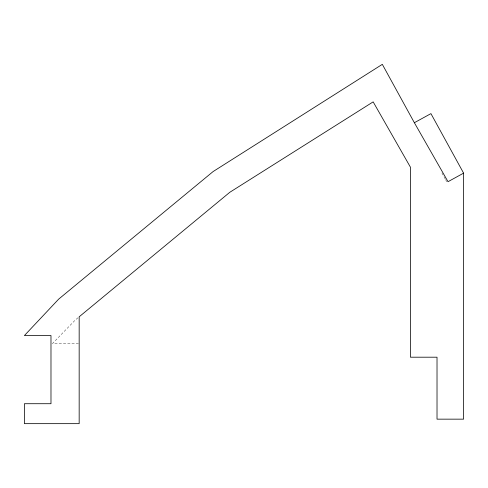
<?xml version="1.0" encoding="UTF-8"?>
<svg xmlns="http://www.w3.org/2000/svg" width="488" height="488" viewBox="0 0 488 488"><rect width="100%" height="100%" fill="white"/><g stroke="black" fill="none" stroke-linecap="round" stroke-linejoin="round"><path stroke-width="0.37" stroke-dasharray="2.44 1.83" d="M78.025 317.743L75.183 320.097L52.582 343.454L78.403 343.454M441.945 172.984L445.209 178.931M445.568 179.596L447.02 182.237"/><path stroke-width="0.73" d="M414.361 122.72L430.935 113.625L463.6 173.142L463.6 419.155L437.016 419.155L437.016 357.198L410.432 357.198L410.432 167.183L373.161 101.864L229.805 192.284L79.166 316.803L79.166 423.657L24.4 423.657L24.4 403.716L50.984 403.716L50.984 335.573L24.4 335.573L58.688 299.113L213.122 171.55L382.324 64.343L414.361 122.72L448.014 181.695L463.6 173.142"/></g></svg>
